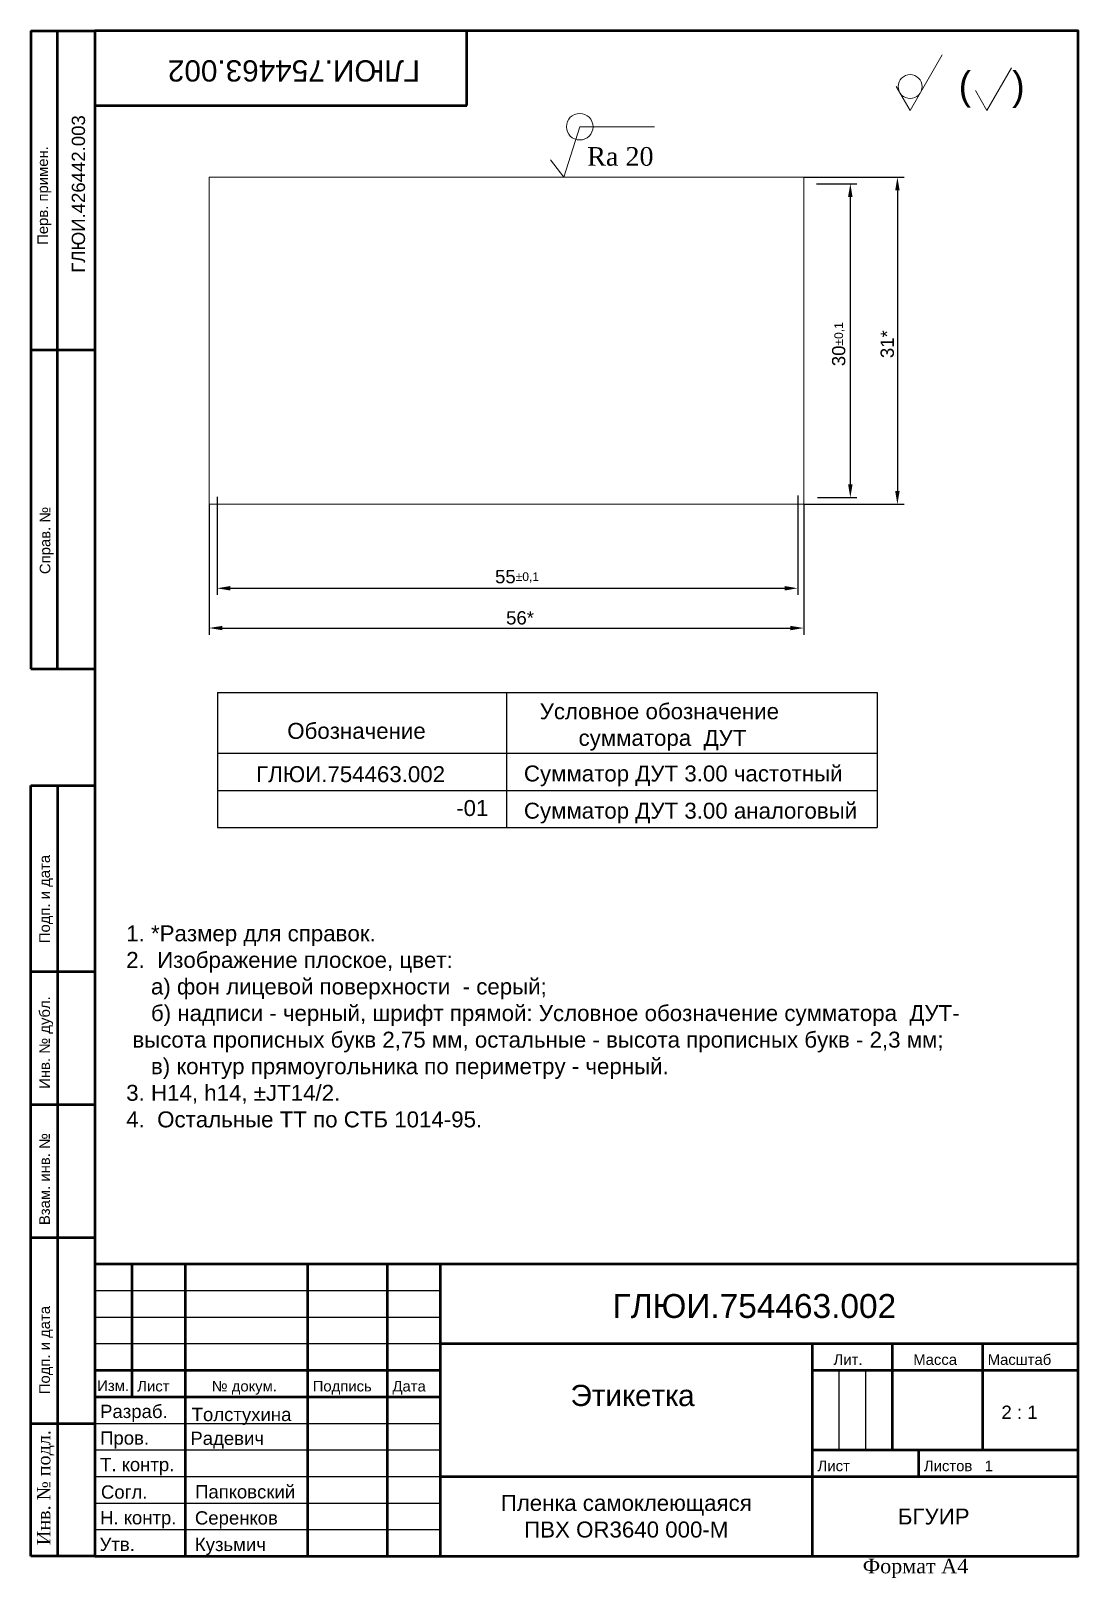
# Paper-space layout 'Этикетка' of a CAD drawing. Header units: millimetres. Extents: x 5 to 202, y -6 to 286.
import ezdxf

# ---------------------------------------------------------------- set-up
doc = ezdxf.new("R2010")
doc.units = ezdxf.units.MM
doc.header["$LTSCALE"] = 0.5
doc.layers.add('Основной', color=7, linetype='Continuous', lineweight=50)
doc.layers.add('Размеры', color=7, linetype='Continuous', lineweight=13)
doc.layers.add('РАМКА', color=7, linetype='Continuous')
doc.layers.add('Текст', color=7, linetype='Continuous')
doc.styles.add('25', font='TIMES.TTF', dxfattribs={"width": 0.8, "height": 2.5})
doc.styles.add('Arial', font='ARIAL.TTF')
doc.styles.add('Arial 2', font='ARIAL.TTF', dxfattribs={"height": 2})
doc.styles.get("Standard").update_dxf_attribs({"font": 'TIMES.TTF', "height": 3})
doc.styles.add('style1', font='TIMES.TTF', dxfattribs={"width": 0.75, "height": 2.75})
doc.styles.add('style2', font='TIMES.TTF', dxfattribs={"height": 2.3})
doc.styles.add('Style3.5', font='ARIAL.TTF', dxfattribs={"height": 3.5})
doc.styles.add('стиль2', font='ARIAL.TTF', dxfattribs={"height": 5})
doc.dimstyles.new('Copy(2) of ISO-25', dxfattribs={"dimtxt": 2.5, "dimasz": 2.5, "dimexe": 1.25, "dimexo": 0, "dimtad": 1, "dimtoh": 1, "dimtxsty": 'style1', "dimcen": 2.5, "dimadec": 0, "dimazin": 0, "dimtfac": 0.65, "dimtmove": 0, "dimatfit": 3, "dimfxl": 0, "dimtolj": 1, "dimarcsym": 0})

# ---------------------------------------------------------------- blocks, each defined once
blk = doc.blocks.new('*D38')
at = {"layer": 'Defpoints', "color": 0, "lineweight": 13}
for p in [(149.9, 258), (149.9, 196.45), (167.53, 196.45)]:
    blk.add_point(p, dxfattribs=at)
at = {"layer": 'Размеры', "color": 0, "lineweight": -2}
for p, q in [((149.9, 258), (168.78, 258)), ((167.53, 255.5), (167.53, 198.95)), ((149.9, 196.45), (168.78, 196.45))]:
    blk.add_line(p, q, dxfattribs=at)
at = {"layer": 'Размеры', "color": 0, "lineweight": 13}
for points in [[(167.11, 255.5), (167.95, 255.5), (167.53, 258)], [(167.11, 198.95), (167.95, 198.95), (167.53, 196.45)]]:
    blk.add_solid(points, dxfattribs=at)
at = {"layer": 'Размеры', "color": 0, "insert": (165.63, 226.58), "char_height": 2.5, "attachment_point": 5, "rotation": 90, "style": 'Arial'}
blk.add_mtext('\\A1;31*', dxfattribs=at)
blk = doc.blocks.new('*D39')
at = {"layer": 'Defpoints', "color": 0, "lineweight": 13}
for p in [(38.05, 196.54), (149.9, 196.54), (149.9, 173.17)]:
    blk.add_point(p, dxfattribs=at)
at = {"layer": 'Размеры', "color": 0, "lineweight": -2}
for p, q in [((38.05, 196.54), (38.05, 171.92)), ((149.9, 196.54), (149.9, 171.92)), ((40.55, 173.17), (147.4, 173.17))]:
    blk.add_line(p, q, dxfattribs=at)
at = {"layer": 'Размеры', "color": 0, "lineweight": 13}
for points in [[(40.55, 173.58), (40.55, 172.75), (38.05, 173.17)], [(147.4, 173.58), (147.4, 172.75), (149.9, 173.17)]]:
    blk.add_solid(points, dxfattribs=at)
at = {"layer": 'Размеры', "color": 0, "insert": (96.53, 175.07), "char_height": 2.5, "attachment_point": 5, "style": 'Arial'}
blk.add_mtext('\\A1;56*', dxfattribs=at)
blk = doc.blocks.new('*D40')
at = {"layer": 'Defpoints', "color": 0, "lineweight": 13}
for p in [(148.79, 198.1), (39.54, 197.84), (148.79, 180.65)]:
    blk.add_point(p, dxfattribs=at)
at = {"layer": 'Размеры', "color": 0, "lineweight": -2}
for p, q in [((148.79, 198.1), (148.79, 179.4)), ((39.54, 197.84), (39.54, 179.4)), ((42.04, 180.65), (146.29, 180.65))]:
    blk.add_line(p, q, dxfattribs=at)
at = {"layer": 'Размеры', "color": 0, "lineweight": 13}
for points in [[(42.04, 181.07), (42.04, 180.23), (39.54, 180.65)], [(146.29, 181.07), (146.29, 180.23), (148.79, 180.65)]]:
    blk.add_solid(points, dxfattribs=at)
at = {"layer": 'Размеры', "color": 0, "insert": (95.97, 182.69), "char_height": 2.5, "attachment_point": 5, "style": 'Arial'}
blk.add_mtext('\\A1;55{\\H1.625000;±0,1}', dxfattribs=at)
blk = doc.blocks.new('*D41')
at = {"layer": 'Defpoints', "color": 0, "lineweight": 13}
for p in [(152.32, 256.78), (152.47, 197.71), (158.67, 197.71)]:
    blk.add_point(p, dxfattribs=at)
at = {"layer": 'Размеры', "color": 0, "lineweight": -2}
for p, q in [((152.32, 256.78), (159.92, 256.78)), ((158.67, 254.28), (158.67, 200.21)), ((152.47, 197.71), (159.92, 197.71))]:
    blk.add_line(p, q, dxfattribs=at)
at = {"layer": 'Размеры', "color": 0, "lineweight": 13}
for points in [[(158.25, 254.28), (159.09, 254.28), (158.67, 256.78)], [(158.25, 200.21), (159.09, 200.21), (158.67, 197.71)]]:
    blk.add_solid(points, dxfattribs=at)
at = {"layer": 'Размеры', "color": 0, "insert": (156.63, 226.58), "char_height": 2.5, "attachment_point": 5, "rotation": 90, "style": 'Arial'}
blk.add_mtext('\\A1;30{\\H1.625000;±0,1}', dxfattribs=at)
blk = doc.blocks.new('Угол')
at = {"layer": 'Размеры'}
for p, q in [((8.08, 8), (0, -6)), ((25.45, 4.7), (19.28, -6)), ((-3.46, 0), (0, -6)), ((16.39, -1), (19.28, -6))]:
    blk.add_line(p, q, dxfattribs=at)
blk.add_circle((0, 0), 3, dxfattribs=at)
at = {"layer": 'Размеры', "char_height": 7, "attachment_point": 1}
for s, insert, width in [('{\\fTypoUpright BT|b0|i0|c0|p66;(}', (12.19, 3.8), 20.1946), ('{\\fTypoUpright BT|b0|i0|c0|p66;)}', (25.62, 3.77), 6.7701)]:
    blk.add_mtext(s, dxfattribs=dict(at, insert=insert, width=width))

psp = doc.layouts.new('Этикетка')

# ---------------------------------------------------------------- linework, layer by layer
at = {"lineweight": 50}
for p, q in [((4.52, 285.52), (4.52, 165.52)), ((4.52, 285.52), (16.52, 285.52)), ((9.52, 165.52), (9.52, 285.52)), ((86.52, 271.52), (86.52, 285.52)), ((16.52, 271.52), (86.52, 271.52)), ((4.52, 225.52), (16.52, 225.52)), ((4.52, 165.52), (16.52, 165.52)), ((4.52, -1.48), (4.52, 143.52)), ((4.52, 143.52), (16.52, 143.52)), ((9.52, 143.52), (9.52, -1.48)), ((4.52, 108.52), (16.52, 108.52)), ((4.52, 83.52), (16.52, 83.52)), ((4.52, 58.52), (16.52, 58.52)), ((16.52, 53.52), (201.52, 53.52)), ((23.52, 53.52), (23.52, 28.52)), ((33.52, 53.52), (33.52, -1.48)), ((56.52, 53.52), (56.52, -1.48)), ((71.52, 53.52), (71.52, -1.48)), ((81.52, 53.52), (81.52, -1.48)), ((81.52, 38.52), (201.52, 38.52)), ((151.52, 38.52), (151.52, -1.48)), ((166.52, 38.52), (166.52, 18.52)), ((183.52, 38.52), (183.52, 18.52)), ((16.52, 33.52), (81.52, 33.52)), ((151.52, 33.52), (201.52, 33.52)), ((16.52, 28.52), (81.52, 28.52)), ((4.52, 23.52), (16.52, 23.52)), ((151.52, 18.52), (201.52, 18.52)), ((171.52, 18.52), (171.52, 13.52)), ((81.52, 13.52), (201.52, 13.52)), ((16.52, -1.48), (4.52, -1.48))]:
    psp.add_line(p, q, dxfattribs=at)
for p, q in [((16.52, 48.52), (81.52, 48.52)), ((16.52, 43.52), (81.52, 43.52)), ((16.52, 38.52), (81.52, 38.52)), ((156.52, 33.52), (156.52, 18.52)), ((161.52, 33.52), (161.52, 18.52)), ((16.52, 23.52), (81.52, 23.52)), ((16.52, 18.52), (81.52, 18.52)), ((16.52, 13.52), (81.52, 13.52)), ((16.52, 8.52), (81.52, 8.52)), ((16.52, 3.52), (81.52, 3.52))]:
    psp.add_line(p, q)
psp.add_lwpolyline([(16.52, -1.48), (201.52, -1.48), (201.52, 285.52), (16.52, 285.52)], close=True, dxfattribs=at)
at = {"lineweight": 13, "ltscale": 0.5}
psp.add_lwpolyline([(38.05, 258), (149.9, 258), (149.9, 196.45), (38.05, 196.45)], close=True, dxfattribs=at)
at = {"lineweight": 15, "ltscale": 0.5}
psp.add_circle((107.76, 267.5), 2.5, dxfattribs=at)
at = {"layer": 'Размеры', "lineweight": 15}
for p, q in [((104.76, 258), (107.76, 267.5)), ((107.76, 267.5), (121.83, 267.5)), ((102.26, 261.25), (104.76, 258))]:
    psp.add_line(p, q, dxfattribs=at)
at = {"layer": 'РАМКА'}
for p, q in [((39.64, 161.01), (163.74, 161.01)), ((39.64, 161.01), (39.64, 135.62)), ((94, 161.01), (94, 135.62)), ((163.74, 161.01), (163.74, 135.62)), ((39.64, 149.62), (163.74, 149.62)), ((39.64, 142.62), (163.74, 142.62)), ((39.64, 135.62), (163.74, 135.62))]:
    psp.add_line(p, q, dxfattribs=at)

# ---------------------------------------------------------------- block references
at = {"layer": 'Размеры', "xscale": 0.75, "yscale": 0.75, "zscale": 0.75}
psp.add_blockref('Угол', (169.92, 275.05), dxfattribs=at)

# ---------------------------------------------------------------- texts
at = {"insert": (53.99, 278.03), "char_height": 4, "width": 55.42, "attachment_point": 5, "rotation": 180, "style": 'стиль2'}
psp.add_mtext('{\\fArial|b0|i0|c204|p34;ГЛЮИ.}754463.002', dxfattribs=at)
at = {"insert": (140.62, 45.57), "char_height": 4.5, "width": 120, "attachment_point": 5, "style": 'стиль2'}
psp.add_mtext('{\\fArial|b0|i0|c204|p34;ГЛЮИ.}754463.002 ', dxfattribs=at)
at = {"layer": 'Основной', "char_height": 3, "style": 'Arial 2'}
for s, insert, width, attachment_point in [('{\\fArial|b0|i0|c204|p34;Условное обозначение\\P сумматора  ДУТ}', (122.75, 154.55), 58.1155, 5), ('{\\fArial|b0|i0|c204|p34;Обозначение}', (52.74, 155.32), 32.7675, 1), ('{\\fArial|b0|i0|c204|p34;ГЛЮИ.754463.002}', (46.86, 147.17), 176.2398, 1), ('{\\fArial|b0|i0|c204|p34;Сумматор ДУТ 3.00 частотный}', (97.26, 147.3), 176.2398, 1), ('{\\fArial|b0|i0|c204|p34;^I^I^I-01}', (48.52, 140.8), 176.2398, 1), ('{\\fArial|b0|i0|c204|p34;Сумматор ДУТ 3.00 аналоговый}', (97.26, 140.3), 176.2398, 1), ('1. *{\\fArial|b0|i0|c204|p34;Размер} {\\fArial|b0|i0|c204|p34;для} {\\fArial|b0|i0|c204|p34;справок}.\\P2.  {\\fArial|b0|i0|c204|p34;Изображение} {\\fArial|b0|i0|c204|p34;плоское, цвет:}\\P    {\\fArial|b0|i0|c204|p34;а}) {\\fArial|b0|i0|c204|p34;фон} {\\fArial|b0|i0|c204|p34;лицевой} {\\fArial|b0|i0|c204|p34;поверхности}  - {\\fArial|b0|i0|c204|p34;серый;}\\P    {\\fArial|b0|i0|c204|p34;б}) {\\fArial|b0|i0|c204|p34;надписи} - {\\fArial|b0|i0|c204|p34;черный}, {\\fArial|b0|i0|c204|p34;шрифт} {\\fArial|b0|i0|c204|p34;прямой}: {\\fArial|b0|i0|c204|p34;Условное обозначение сумматора  ДУТ-\\P} {\\fArial|b0|i0|c204|p34;высота} {\\fArial|b0|i0|c204|p34;прописных} {\\fArial|b0|i0|c204|p34;букв} 2,75 {\\fArial|b0|i0|c204|p34;мм, остальные - высота прописных букв -} 2,3 {\\fArial|b0|i0|c204|p34;мм};\\P    {\\fArial|b0|i0|c204|p34;в) контур прямоугольника по периметру - черный.}\\P3. H14, h14, {\\fArial|b0|i0|c204|p34;%%P}JT14/2.\\P4.  {\\fArial|b0|i0|c204|p34;Остальные} {\\fArial|b0|i0|c204|p34;ТТ} {\\fArial|b0|i0|c204|p34;по} {\\fArial|b0|i0|c204|p34;СТБ} 1014-95.', (22.44, 117.22), 176.2398, 1)]:
    psp.add_mtext(s, dxfattribs=dict(at, insert=insert, width=width, attachment_point=attachment_point))
at = {"layer": 'Основной', "ltscale": 0.5, "insert": (161.01, -1.95), "char_height": 2.75, "width": 23.502, "attachment_point": 1, "style": 'style2'}
psp.add_mtext('{\\fTimes New Roman|b0|i0|c204|p18;Формат А4}', dxfattribs=at)
at = {"layer": 'Размеры', "insert": (109.17, 263.66), "char_height": 3.5, "attachment_point": 1, "style": '25'}
psp.add_mtext('{\\fTimes New Roman|b0|i0|c0|p18;\\W1;R\\fTimes New Roman|b0|i0|c204|p18;a 20}', dxfattribs=at)
at = {"layer": 'РАМКА', "insert": (116.52, 6.02), "char_height": 3, "width": 70, "attachment_point": 5, "style": 'Style3.5'}
psp.add_mtext('{\\fArial|b0|i0|c204|p34;Пленка самоклеющаяся\\PПВХ OR3640 000-M}', dxfattribs=at)
at = {"layer": 'Текст'}
for s, height, style, p in [('ГЛЮИ.426442.003', 2.5, 'Arial', (14.69, 240.02)), ('Перв. примен.', 2, 'Arial', (7.73, 245.27)), ('Справ. №', 2, 'Arial', (8.17, 183.32)), ('Подп. и дата', 2, 'Arial', (8.08, 113.87)), ('Инв. № дубл.', 2, 'Arial', (8.08, 86.48)), ('Взам. инв. №', 2, 'Arial', (8.08, 60.83)), ('Подп. и дата', 2, 'Arial', (8.08, 29)), ('Инв. № подл.', 2.5, 'style2', (8.17, 0.61))]:
    psp.add_text(s, height=height, rotation=90, dxfattribs=dict(at, style=style)).set_placement(p)
at = {"layer": 'Текст', "style": 'Arial'}
for s, height, p in [('Лит.', 2, (155.52, 34.52)), ('Масса', 2, (170.52, 34.52)), ('Масштаб', 2, (184.52, 34.52)), ('Изм.', 2, (16.99, 29.61)), ('Лист', 2, (24.52, 29.52)), ('№ докум.', 2, (38.52, 29.52)), ('Подпись', 2, (57.52, 29.52)), ('Дата', 2, (72.52, 29.52)), ('Этикетка', 4, (106.02, 26.77)), ('Разраб.', 2.5, (17.52, 24.52)), ('Толстухина', 2.5, (34.75, 23.95)), ('2 : 1', 2.5, (187.1, 24.36)), ('Пров.', 2.5, (17.52, 19.52)), ('Радевич', 2.5, (34.5, 19.46)), ('Т. контр.', 2.5, (17.52, 14.52)), ('Лист', 2, (152.52, 14.52)), ('Листов   1', 2, (172.52, 14.52)), ('Согл.', 2.5, (17.68, 9.35)), ('Папковский', 2.5, (35.39, 9.4)), ('Н. контр.', 2.5, (17.52, 4.52)), ('Серенков', 2.5, (35.36, 4.48)), ('  БГУИР', 3, (165.29, 4.49)), ('Утв.', 2.5, (17.43, -0.48)), ('Кузьмич', 2.5, (35.36, -0.52))]:
    psp.add_text(s, height=height, dxfattribs=at).set_placement(p)

# ---------------------------------------------------------------- dimensions: what is measured, and where the dimension line sits
at = {"layer": 'Размеры'}
for base, p1, p2, override, picture, middle in [((167.53, 196.45), (149.9, 258), (149.9, 196.45), {"dimtxt": 2.5, "dimgap": 0.625, "dimdec": 0, "dimlfac": 0.5, "dimpost": '*', "dimtxsty": 'Arial', "dimtol": 0, "dimlim": 0, "dimtp": 0.2, "dimtm": 0.2}, '*D38', (167.53, 226.58)), ((158.67, 197.71), (152.32, 256.78), (152.47, 197.71), {"dimtxt": 2.5, "dimdec": 0, "dimlfac": 0.5, "dimtxsty": 'Arial', "dimtol": 1, "dimtp": 0.1, "dimtm": 0.1}, '*D41', (158.67, 226.58))]:
    dim = psp.add_linear_dim(base=base, p1=p1, p2=p2, angle=90, dimstyle='Copy(2) of ISO-25', override=override, dxfattribs=at)
    dim.commit()
    dim.dimension.update_dxf_attribs({"geometry": picture, "text_midpoint": middle, "dimtype": 160})
for base, p1, p2, override, picture, middle in [((148.79, 180.65), (39.54, 197.84), (148.79, 198.1), {"dimtxt": 2.5, "dimdec": 0, "dimlfac": 0.5, "dimtxsty": 'Arial', "dimtol": 1, "dimtp": 0.1, "dimtm": 0.1}, '*D40', (95.97, 180.65)), ((149.9, 173.17), (38.05, 196.54), (149.9, 196.54), {"dimtxt": 2.5, "dimgap": 0.625, "dimdec": 0, "dimlfac": 0.5, "dimpost": '*', "dimtxsty": 'Arial', "dimtol": 0, "dimlim": 0, "dimtp": 0.2, "dimtm": 0.2}, '*D39', (96.53, 173.17))]:
    dim = psp.add_linear_dim(base=base, p1=p1, p2=p2, dimstyle='Copy(2) of ISO-25', override=override, dxfattribs=at)
    dim.commit()
    dim.dimension.update_dxf_attribs({"geometry": picture, "text_midpoint": middle, "dimtype": 160})

doc.saveas('drawing.dxf')
